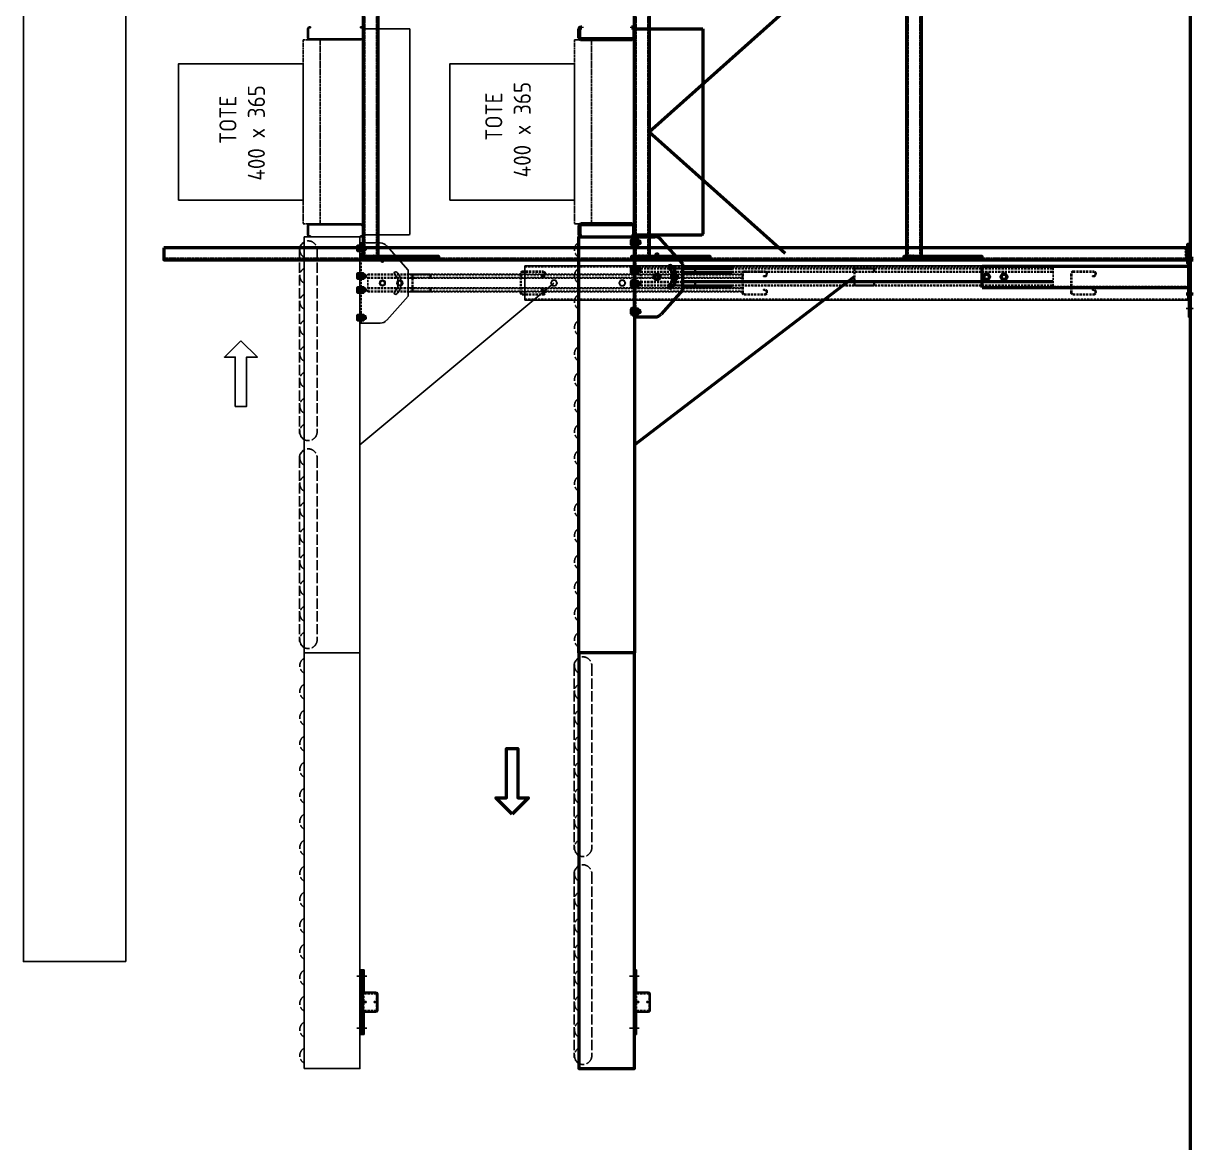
# Model space of a CAD drawing. Header units: millimetres. Extents: x 0 to 461941, y -159644 to 4828.
# Drawn here: x 398512 to 401941, y -42462 to -39181 of the extents above; entities that cross this region are included whole.
import ezdxf

# ---------------------------------------------------------------- set-up
doc = ezdxf.new("R2010")
doc.units = ezdxf.units.MM
for name, pattern in [('Xref Conv Decant Empty Tote$0$AM_ISO02W050', [7.5, 6, -1.5]), ('Xref Conv Decant Empty Tote$0$CENTER', [7, 4, -1, 1, -1]), ('Xref Conv Decant Empty Tote$0$HIDDEN', [9.525, 6.35, -3.175]), ('Xref Conv Decant In$0$AM_ISO02W050', [7.5, 6, -1.5]), ('Xref Conv Decant In$0$AM_ISO08W050', [18, 12, -1.5, 3, -1.5]), ('Xref Conv Decant In$0$AM_ISO08W050x2', [9, 6, -0.75, 1.5, -0.75]), ('Xref Conv Decant In$0$CENTER', [7, 4, -1, 1, -1]), ('Xref Conv Decant In$0$HIDDEN', [9.525, 6.35, -3.175])]:
    doc.linetypes.add(name, pattern=pattern)
for name, color, linetype in [('AM_BOR', 4, 'Continuous'), ('Xref Conv Decant Empty Tote$0$B', 4, 'Continuous'), ('Xref Conv Decant Empty Tote$0$Conv - Empty Tote', 35, 'Continuous'), ('Xref Conv Decant Empty Tote$0$D', 7, 'Continuous'), ('Xref Conv Decant Empty Tote$0$Dimension', 7, 'Continuous'), ('Xref Conv Decant Empty Tote$0$E', 3, 'Continuous'), ('Xref Conv Decant Empty Tote$0$Mezz', 1, 'Continuous'), ('Xref Conv Decant Empty Tote$0$Tote', 7, 'Continuous'), ('Xref Conv Decant In$0$D', 7, 'Continuous'), ('Xref Conv Decant In$0$E', 3, 'Continuous'), ('Xref Conv Decant In$0$Tote', 7, 'Continuous'), ('Xref Conv Decant In$0$WELD', 2, 'Continuous')]:
    doc.layers.add(name, color=color, linetype=linetype)
for name, color, linetype, lineweight in [('Xref Conv Decant Empty Tote$0$AM_BOR', 4, 'Continuous', 25), ('Xref Conv Decant Empty Tote$0$Hidden', 9, 'Xref Conv Decant Empty Tote$0$AM_ISO02W050', 25), ('Xref Conv Decant In$0$AM_BOR', 4, 'Continuous', 25), ('Xref Conv Decant In$0$Center', 7, 'Xref Conv Decant In$0$AM_ISO08W050', 50), ('Xref Conv Decant In$0$Conv Decant In Out', 5, 'Continuous', 50), ('Xref Conv Decant In$0$Hidden', 9, 'Xref Conv Decant In$0$AM_ISO02W050', 25), ('Xref Conv Decant Product Tote$0$Dims', 7, 'Continuous', 50)]:
    doc.layers.add(name, color=color, linetype=linetype, lineweight=lineweight)
doc.styles.add('Xref Conv Decant Empty Tote$0$STANDARD', font='ISOCP.SHX')
doc.styles.add('Xref Conv Decant In$0$STANDARD', font='ISOCP.SHX')

# ---------------------------------------------------------------- blocks, each defined once
blk = doc.blocks.new('*U162')
for p, q in [((-21.825, 158.0666), (-21.825, 154.6052)), ((-21.825, 154.6052), (-19.165, 154.6052)), ((-19.165, 158.0666), (-19.165, 154.6052)), ((9.84, 163.4952), (-16.3964, 163.4952)), ((9.84, 160.8352), (-16.3964, 160.8352)), ((13.015, 7.4225), (13.015, 157.6602)), ((15.675, 7.4225), (15.675, 157.6602)), ((555.675, 7.4225), (555.675, 157.6602)), ((558.335, 7.4225), (558.335, 157.6602)), ((561.51, 163.4952), (587.7464, 163.4952)), ((561.51, 160.8352), (587.7464, 160.8352)), ((590.515, 158.0666), (590.515, 154.6052)), ((593.175, 154.6052), (590.515, 154.6052)), ((593.175, 158.0666), (593.175, 154.6052)), ((-21.825, 8.89), (-21.825, 5.4286)), ((-21.825, 8.89), (-19.165, 8.89)), ((-19.165, 8.89), (-19.165, 5.4286)), ((-16.3964, 2.66), (8.2525, 2.66)), ((-16.3964, 0), (8.2525, 0)), ((587.7464, 2.66), (563.0975, 2.66)), ((587.7464, 0), (563.0975, 0)), ((590.515, 8.89), (590.515, 5.4286)), ((593.175, 8.89), (590.515, 8.89)), ((593.175, 8.89), (593.175, 5.4286))]:
    blk.add_line(p, q)
for centre, radius, start, end in [((-16.3964, 158.0666), 5.4286, 90, 180), ((-16.3964, 158.0666), 2.7686, 90, 180), ((9.84, 157.6602), 5.835, 0, 90), ((9.84, 157.6602), 3.175, 0, 90), ((561.51, 157.6602), 5.835, 90, 180), ((561.51, 157.6602), 3.175, 90, 180), ((587.7464, 158.0666), 5.4286, 0, 90), ((587.7464, 158.0666), 2.7686, 0, 90), ((-16.3964, 5.4286), 5.4286, 180, 270), ((-16.3964, 5.4286), 2.7686, 180, 270), ((8.2525, 7.4225), 4.7625, 270, 0), ((8.2525, 7.4225), 7.4225, 270, 0), ((563.0975, 7.4225), 7.4225, 180, 270), ((563.0975, 7.4225), 4.7625, 180, 270), ((587.7464, 5.4286), 2.7686, 270, 0), ((587.7464, 5.4286), 5.4286, 270, 0)]:
    blk.add_arc(centre, radius, start, end)
at = {"layer": 'Xref Conv Decant Empty Tote$0$Hidden'}
blk.add_lwpolyline([(15.675, 176.4952), (555.675, 176.4952), (555.675, 126.4952), (15.675, 126.4952)], close=True, dxfattribs=at)
blk = doc.blocks.new('*U170')
blk.add_lwpolyline([(0, 0), (1219.2, 0), (1219.2, -163.5), (0, -163.5)], close=True)
at = {"layer": 'Xref Conv Decant Empty Tote$0$Hidden', "ltscale": 5}
for centre in [(38.1, -12), (114.3, -12), (190.5, -12), (266.7, -12), (342.9, -12), (419.1, -12), (495.3, -12), (571.5, -12), (647.7, -12), (723.9, -12), (800.1, -12), (876.3, -12), (952.5, -12), (1028.7, -12), (1104.9, -12), (1181.1, -12)]:
    blk.add_arc(centre, 25, 28.6854, 151.3146, dxfattribs=at)
blk = doc.blocks.new('*U169')
blk.add_lwpolyline([(0, 0), (1219.2, 0), (1219.2, -163.5), (0, -163.5)], close=True)
at = {"layer": 'Xref Conv Decant Empty Tote$0$Hidden', "ltscale": 5}
for p, q in [((38.1, 14), (571.5, 14)), ((647.7, 14), (1181.1, 14)), ((38.1, -38), (571.5, -38)), ((647.7, -38), (1181.1, -38))]:
    blk.add_line(p, q, dxfattribs=at)
for centre, radius, start, end in [((38.1, -12), 26, 90, 270), ((38.1, -12), 25, 28.6854, 151.3146), ((114.3, -12), 25, 28.6854, 151.3146), ((190.5, -12), 25, 28.6854, 151.3146), ((266.7, -12), 25, 28.6854, 151.3146), ((342.9, -12), 25, 28.6854, 151.3146), ((419.1, -12), 25, 28.6854, 151.3146), ((495.3, -12), 25, 28.6854, 151.3146), ((571.5, -12), 25, 28.6854, 151.3146), ((571.5, -12), 26, 270, 90), ((647.7, -12), 26, 90, 270), ((647.7, -12), 25, 28.6854, 151.3146), ((723.9, -12), 25, 28.6854, 151.3146), ((800.1, -12), 25, 28.6854, 151.3146), ((876.3, -12), 25, 28.6854, 151.3146), ((952.5, -12), 25, 28.6854, 151.3146), ((1028.7, -12), 25, 28.6854, 151.3146), ((1104.9, -12), 25, 28.6854, 151.3146), ((1181.1, -12), 25, 28.6854, 151.3146), ((1181.1, -12), 26, 270, 90)]:
    blk.add_arc(centre, radius, start, end, dxfattribs=at)
blk = doc.blocks.new('*U185')
at = {"color": 0, "linetype": 'Continuous'}
blk.add_lwpolyline([(0, 0), (-482, -482), (-482, -164), (-1927, -164), (-1927, 164), (-482, 164), (-482, 482)], close=True, dxfattribs=at)
blk = doc.blocks.new('*U197')
at = {"linetype": 'Continuous'}
for p, q in [((0, 0), (0, -59.2)), ((0, 0), (235, 0)), ((235, 0), (235, -59.2)), ((79.4, -141.4), (8.5, -78.2)), ((155.6, -141.4), (226.5, -78.2)), ((79.4, -141.4), (155.6, -141.4)), ((67.5, -483.5), (167.5, -483.5)), ((67.5, -483.5), (67.5, -2428.5)), ((167.5, -483.5), (167.5, -2428.5)), ((217.5, -2428.5), (17.5, -2428.5)), ((17.5, -2428.5), (17.5, -2433.5)), ((217.5, -2433.5), (17.5, -2433.5)), ((217.5, -2428.5), (217.5, -2433.5))]:
    blk.add_line(p, q, dxfattribs=at)
for p, q in [((6.9, 7.5), (6.9, 2)), ((6.9, 2), (25.4, 2)), ((9.2, 9), (11.5, 9)), ((11.5, 9), (11.5, 2)), ((11.5, 9), (20.8, 9)), ((20.8, 9), (20.8, 2)), ((20.8, 9), (23.1, 9)), ((25.4, 7.5), (25.4, 2)), ((88, 7.5), (88, 2)), ((88, 2), (106.5, 2)), ((90.3, 9), (92.6, 9)), ((92.6, 9), (92.6, 2)), ((92.6, 9), (101.8, 9)), ((101.8, 9), (101.8, 2)), ((101.8, 9), (104.2, 9)), ((106.5, 7.5), (106.5, 2)), ((128.5, 7.5), (128.5, 2)), ((128.5, 2), (147, 2)), ((130.8, 9), (133.2, 9)), ((133.2, 9), (133.2, 2)), ((133.2, 9), (142.4, 9)), ((142.4, 9), (142.4, 2)), ((142.4, 9), (144.7, 9)), ((147, 7.5), (147, 2)), ((209.6, 7.5), (209.6, 2)), ((209.6, 2), (228.1, 2)), ((211.9, 9), (214.2, 9)), ((214.2, 9), (214.2, 2)), ((214.2, 9), (223.5, 9)), ((223.5, 9), (223.5, 2)), ((223.5, 9), (225.8, 9)), ((228.1, 7.5), (228.1, 2)), ((117.5, -109.3), (111.1, -113)), ((111.1, -113), (111.1, -120.4)), ((111.1, -120.4), (117.5, -124.1)), ((123.9, -113), (117.5, -109.3)), ((117.5, -124.1), (123.9, -120.4)), ((123.9, -120.4), (123.9, -113))]:
    blk.add_line(p, q)
at = {"linetype": 'Xref Conv Decant Empty Tote$0$CENTER'}
for p, q in [((42.5, -2421.7), (42.5, -2443.3)), ((192.5, -2421.7), (192.5, -2443.3))]:
    blk.add_line(p, q, dxfattribs=at)
for points in [[(111.1, -69.4), (117.5, -73.1), (123.9, -69.4), (123.9, -62), (117.5, -58.3), (111.1, -62)], [(109.5, -573.2), (117.5, -577.9), (125.5, -573.2), (125.5, -564), (117.5, -559.4), (109.5, -564)], [(109.5, -773.2), (117.5, -777.9), (125.5, -773.2), (125.5, -764), (117.5, -759.4), (109.5, -764)]]:
    blk.add_lwpolyline(points, close=True)
for centre, radius in [((117.5, -65.7), 8.4), ((117.5, -65.7), 6.4), ((117.5, -116.7), 8.4), ((117.5, -116.7), 6.4), ((117.5, -568.6), 8), ((117.5, -768.6), 8)]:
    blk.add_circle(centre, radius)
at = {"linetype": 'Continuous'}
blk.add_circle((181.8, -65.7), 3.6, dxfattribs=at)
for centre, radius, start, end in [((9.2, 6.5), 2.53, 23.991, 156.009), ((16.1, 1.1), 7.86, 54.0166, 125.9834), ((23.1, 6.5), 2.53, 23.991, 156.009), ((90.3, 6.5), 2.53, 23.991, 156.009), ((97.2, 1.1), 7.86, 54.0166, 125.9834), ((104.2, 6.5), 2.53, 23.991, 156.009), ((130.8, 6.5), 2.53, 23.991, 156.009), ((137.8, 1.1), 7.86, 54.0166, 125.9834), ((144.7, 6.5), 2.53, 23.991, 156.009), ((211.9, 6.5), 2.53, 23.991, 156.009), ((218.8, 1.1), 7.86, 54.0166, 125.9834), ((225.8, 6.5), 2.53, 23.991, 156.009)]:
    blk.add_arc(centre, radius, start, end)
for centre, radius, start, end in [((25.4, -59.2), 25.4, 180, 228.2691), ((209.6, -59.2), 25.4, 311.7309, 0), ((88.7, -104.7), 4.4, 45, 225), ((117.5, -75.9), 36.4, 225, 270), ((117.5, -75.9), 36.4, 270, 315), ((146.3, -104.7), 4.4, 315, 135), ((116.3, -77.6), 43.1, 224.5473, 271.6144), ((118.7, -77.6), 43.1, 268.3856, 315.4527)]:
    blk.add_arc(centre, radius, start, end, dxfattribs=at)
at = {"layer": 'Xref Conv Decant Empty Tote$0$Hidden', "linetype": 'Xref Conv Decant Empty Tote$0$HIDDEN'}
for p, q in [((11.1, -17), (11.1, 2)), ((12.1, -18), (12.1, 2)), ((20.1, -18), (20.1, 2)), ((21.1, -17), (21.1, 2)), ((92.2, -17), (92.2, 2)), ((93.2, -18), (93.2, 2)), ((101.2, -18), (101.2, 2)), ((102.2, -17), (102.2, 2)), ((132.8, -17), (132.8, 2)), ((133.8, -18), (133.8, 2)), ((141.8, -18), (141.8, 2)), ((142.8, -17), (142.8, 2)), ((213.8, -17), (213.8, 2)), ((214.8, -18), (214.8, 2)), ((222.8, -18), (222.8, 2)), ((223.8, -17), (223.8, 2)), ((0, -3), (235, -3)), ((12.1, -18), (11.1, -17)), ((11.1, -17), (21.1, -17)), ((12.1, -18), (20.1, -18)), ((20.1, -18), (21.1, -17)), ((91.5, -23), (91.5, -163.8)), ((91.5, -23), (143.5, -23)), ((92.2, -17), (102.2, -17)), ((93.2, -18), (92.2, -17)), ((93.2, -18), (101.2, -18)), ((93.5, -23), (93.5, -1123)), ((101.2, -18), (102.2, -17)), ((101.5, -23), (101.5, -1123)), ((103.5, -23), (103.5, -163.8)), ((131.5, -23), (131.5, -163.8)), ((132.8, -17), (142.8, -17)), ((133.8, -18), (132.8, -17)), ((133.5, -23), (133.5, -1123)), ((133.8, -18), (141.8, -18)), ((141.5, -23), (141.5, -1123)), ((141.8, -18), (142.8, -17)), ((143.5, -23), (143.5, -163.8)), ((213.8, -17), (223.8, -17)), ((214.8, -18), (213.8, -17)), ((214.8, -18), (222.8, -18)), ((222.8, -18), (223.8, -17)), ((91.5, -141.4), (91.5, -1123)), ((91.5, -158), (91.5, -203)), ((93.5, -158), (93.5, -203)), ((96.5, -153), (138.5, -153)), ((96.5, -155), (138.5, -155)), ((103.5, -141.4), (103.5, -1123)), ((131.5, -141.4), (131.5, -1123)), ((141.5, -158), (141.5, -203)), ((143.5, -141.4), (143.5, -1123)), ((143.5, -158), (143.5, -203)), ((101.5, -200), (101.5, -203)), ((101.5, -200), (103.5, -200)), ((103.5, -200), (103.5, -203)), ((131.5, -200), (131.5, -203)), ((131.5, -200), (133.5, -200)), ((133.5, -200), (131.5, -200)), ((133.5, -200), (133.5, -203)), ((133.5, -200), (133.5, -203)), ((96.5, -206), (98.5, -206)), ((98.5, -208), (96.5, -208)), ((138.5, -206), (136.5, -206)), ((136.5, -208), (138.5, -208)), ((82.7, -476.7), (82.7, -537)), ((85.3, -476.7), (85.3, -537)), ((89.4, -470), (145.6, -470)), ((89.4, -472.7), (145.6, -472.7)), ((149.7, -476.7), (149.7, -537)), ((152.3, -476.7), (152.3, -537)), ((70.5, -483.5), (70.5, -2428.5)), ((164.5, -483.5), (164.5, -2428.5)), ((89.4, -541), (92, -541)), ((92, -543.7), (89.4, -543.7)), ((96.1, -533), (98.7, -533)), ((96.1, -533), (96.1, -537)), ((98.7, -533), (98.7, -537)), ((138.9, -533), (136.3, -533)), ((136.3, -533), (138.9, -533)), ((136.3, -533), (136.3, -537)), ((138.9, -533), (138.9, -537)), ((138.9, -533), (138.9, -537)), ((145.6, -541), (143, -541)), ((143, -543.7), (145.6, -543.7)), ((82.7, -1126.7), (82.7, -1187)), ((85.3, -1126.7), (85.3, -1187)), ((89.4, -1120), (145.6, -1120)), ((89.4, -1122.7), (145.6, -1122.7)), ((143.5, -1123), (91.5, -1123)), ((149.7, -1126.7), (149.7, -1187)), ((152.3, -1126.7), (152.3, -1187)), ((89.4, -1191), (92, -1191)), ((92, -1193.7), (89.4, -1193.7)), ((96.1, -1183), (98.7, -1183)), ((96.1, -1183), (96.1, -1187)), ((98.7, -1183), (98.7, -1187)), ((138.9, -1183), (136.3, -1183)), ((136.3, -1183), (138.9, -1183)), ((136.3, -1183), (136.3, -1187)), ((138.9, -1183), (138.9, -1187)), ((138.9, -1183), (138.9, -1187)), ((145.6, -1191), (143, -1191)), ((143, -1193.7), (145.6, -1193.7)), ((82.7, -2090.2), (82.7, -2150.5)), ((85.3, -2090.2), (85.3, -2150.5)), ((89.4, -2083.5), (145.6, -2083.5)), ((89.4, -2086.2), (145.6, -2086.2)), ((149.7, -2090.2), (149.7, -2150.5)), ((152.3, -2090.2), (152.3, -2150.5)), ((89.4, -2154.5), (92, -2154.5)), ((92, -2157.2), (89.4, -2157.2)), ((96.1, -2146.5), (96.1, -2150.5)), ((96.1, -2146.5), (98.7, -2146.5)), ((98.7, -2146.5), (98.7, -2150.5)), ((136.3, -2146.5), (136.3, -2150.5)), ((136.3, -2146.5), (138.9, -2146.5)), ((138.9, -2146.5), (136.3, -2146.5)), ((138.9, -2146.5), (138.9, -2150.5)), ((138.9, -2146.5), (138.9, -2150.5)), ((145.6, -2154.5), (143, -2154.5)), ((143, -2157.2), (145.6, -2157.2))]:
    blk.add_line(p, q, dxfattribs=at)
at = {"layer": 'Xref Conv Decant Empty Tote$0$Hidden', "linetype": 'Xref Conv Decant Empty Tote$0$CENTER'}
for p, q in [((16.1, 10.6), (16.1, -9.3)), ((97.2, -8.6), (97.2, 11.3)), ((97.2, 10.6), (97.2, -9.3)), ((137.8, -8.6), (137.8, 11.3)), ((218.8, -8.6), (218.8, 11.3))]:
    blk.add_line(p, q, dxfattribs=at)
at = {"layer": 'Xref Conv Decant Empty Tote$0$Hidden'}
for p, q in [((16.1, 8.6), (16.1, -11.3)), ((97.2, 8.6), (97.2, -11.3)), ((137.8, 8.6), (137.8, -11.3)), ((218.8, 8.6), (218.8, -11.3))]:
    blk.add_line(p, q, dxfattribs=at)
for points in [[(6.9, -5), (4.9, -3)], [(27.4, -3), (4.9, -3)], [(25.4, -5), (6.9, -5)], [(6.9, -10.5), (6.9, -5)], [(23.1, -12), (20.8, -12), (11.5, -12), (9.2, -12)], [(11.5, -12), (11.5, -5)], [(20.8, -12), (20.8, -5)], [(27.4, -3), (25.4, -5)], [(25.4, -10.5), (25.4, -5)], [(88, -5), (86, -3)], [(108.5, -3), (86, -3)], [(106.5, -5), (88, -5)], [(88, -10.5), (88, -5)], [(104.2, -12), (101.8, -12), (92.6, -12), (90.3, -12)], [(92.6, -12), (92.6, -5)], [(101.8, -12), (101.8, -5)], [(108.5, -3), (106.5, -5)], [(106.5, -10.5), (106.5, -5)], [(128.5, -5), (126.5, -3)], [(149, -3), (126.5, -3)], [(147, -5), (128.5, -5)], [(128.5, -10.5), (128.5, -5)], [(144.7, -12), (142.4, -12), (133.2, -12), (130.8, -12)], [(133.2, -12), (133.2, -5)], [(142.4, -12), (142.4, -5)], [(149, -3), (147, -5)], [(147, -10.5), (147, -5)], [(209.6, -5), (207.6, -3)], [(230.1, -3), (207.6, -3)], [(228.1, -5), (209.6, -5)], [(209.6, -10.5), (209.6, -5)], [(225.8, -12), (223.5, -12), (214.2, -12), (211.9, -12)], [(214.2, -12), (214.2, -5)], [(223.5, -12), (223.5, -5)], [(230.1, -3), (228.1, -5)], [(228.1, -10.5), (228.1, -5)]]:
    blk.add_lwpolyline(points, dxfattribs=at)
for centre, radius, start, end in [((9.2, -9.5), 2.53, 203.991, 336.009), ((16.1, -4.1), 7.86, 234.0166, 305.9834), ((23.1, -9.5), 2.53, 203.991, 336.009), ((90.3, -9.5), 2.53, 203.991, 336.009), ((97.2, -4.1), 7.86, 234.0166, 305.9834), ((104.2, -9.5), 2.53, 203.991, 336.009), ((130.8, -9.5), 2.53, 203.991, 336.009), ((137.8, -4.1), 7.86, 234.0166, 305.9834), ((144.7, -9.5), 2.53, 203.991, 336.009), ((211.9, -9.5), 2.53, 203.991, 336.009), ((218.8, -4.1), 7.86, 234.0166, 305.9834), ((225.8, -9.5), 2.53, 203.991, 336.009)]:
    blk.add_arc(centre, radius, start, end, dxfattribs=at)
at = {"layer": 'Xref Conv Decant Empty Tote$0$Hidden', "linetype": 'Xref Conv Decant Empty Tote$0$HIDDEN'}
for centre, radius, start, end in [((96.5, -158), 5, 90, 180), ((96.5, -158), 3, 90, 180), ((138.5, -158), 5, 0, 90), ((138.5, -158), 3, 0, 90), ((96.5, -203), 5, 180, 270), ((96.5, -203), 5, 180, 270), ((96.5, -203), 3, 180, 270), ((98.5, -203), 3, 270, 0), ((98.5, -203), 5, 270, 0), ((136.5, -203), 5, 180, 270), ((136.5, -203), 3, 180, 270), ((138.5, -203), 5, 270, 0), ((138.5, -203), 3, 270, 0), ((89.4, -476.7), 6.7, 90, 180), ((89.4, -476.7), 4.02, 90, 180), ((145.6, -476.7), 6.7, 0, 90), ((145.6, -476.7), 4.02, 0, 90), ((89.4, -537), 6.7, 180, 270), ((89.4, -537), 6.7, 180, 270), ((89.4, -537), 4.02, 180, 270), ((92, -537), 6.7, 270, 0), ((92, -537), 4.02, 270, 0), ((143, -537), 6.7, 180, 270), ((143, -537), 4.02, 180, 270), ((145.6, -537), 4.02, 270, 0), ((145.6, -537), 6.7, 270, 0), ((89.4, -1126.7), 6.7, 90, 180), ((89.4, -1126.7), 4.02, 90, 180), ((145.6, -1126.7), 6.7, 0, 90), ((145.6, -1126.7), 4.02, 0, 90), ((89.4, -1187), 6.7, 180, 270), ((89.4, -1187), 6.7, 180, 270), ((89.4, -1187), 4.02, 180, 270), ((92, -1187), 6.7, 270, 0), ((92, -1187), 4.02, 270, 0), ((143, -1187), 6.7, 180, 270), ((143, -1187), 4.02, 180, 270), ((145.6, -1187), 4.02, 270, 0), ((145.6, -1187), 6.7, 270, 0), ((89.4, -2090.2), 6.7, 90, 180), ((89.4, -2090.2), 4.02, 90, 180), ((145.6, -2090.2), 6.7, 0, 90), ((145.6, -2090.2), 4.02, 0, 90), ((89.4, -2150.5), 6.7, 180, 270), ((89.4, -2150.5), 6.7, 180, 270), ((89.4, -2150.5), 4.02, 180, 270), ((92, -2150.5), 4.02, 270, 0), ((92, -2150.5), 6.7, 270, 0), ((143, -2150.5), 6.7, 180, 270), ((143, -2150.5), 4.02, 180, 270), ((145.6, -2150.5), 6.7, 270, 0), ((145.6, -2150.5), 4.02, 270, 0)]:
    blk.add_arc(centre, radius, start, end, dxfattribs=at)
blk = doc.blocks.new('Xref Conv Decant Empty Tote$0$A$C057115A8')
at = {"layer": 'Xref Conv Decant Empty Tote$0$D'}
for p, q in [((18.8, 32.1), (18.8, 61)), ((171.2, 32.1), (171.2, 61))]:
    blk.add_line(p, q, dxfattribs=at)
at = {"layer": 'Xref Conv Decant Empty Tote$0$D', "linetype": 'Xref Conv Decant Empty Tote$0$HIDDEN'}
for p, q in [((68.9, 39), (68.9, 5)), ((70.4, 39), (70.4, 5)), ((91.9, 42), (71.9, 42)), ((91.9, 40.5), (71.9, 40.5)), ((93.4, 39), (93.4, 34)), ((94.9, 39), (94.9, 34)), ((94.9, 39), (94.9, 34)), ((96.4, 39), (96.4, 34)), ((97.9, 42), (117.9, 42)), ((97.9, 40.5), (117.9, 40.5)), ((119.4, 39), (119.4, 5)), ((120.9, 39), (120.9, 5)), ((71.9, 3.5), (91.9, 3.5)), ((71.9, 2), (91.9, 2)), ((93.4, 34), (94.9, 34)), ((93.4, 5), (93.4, 10)), ((93.4, 10), (94.9, 10)), ((96.4, 34), (94.9, 34)), ((94.9, 5), (94.9, 10)), ((96.4, 10), (94.9, 10)), ((94.9, 5), (94.9, 10)), ((96.4, 5), (96.4, 10)), ((117.9, 3.5), (97.9, 3.5)), ((117.9, 2), (97.9, 2))]:
    blk.add_line(p, q, dxfattribs=at)
for centre, radius, start, end in [((71.9, 39), 3, 90, 180), ((71.9, 39), 1.5, 90, 180), ((91.9, 39), 3, 0, 90), ((91.9, 39), 1.5, 0, 90), ((97.9, 39), 3, 90, 180), ((97.9, 39), 1.5, 90, 180), ((117.9, 39), 3, 0, 90), ((117.9, 39), 1.5, 0, 90), ((71.9, 5), 3, 180, 270), ((71.9, 5), 1.5, 180, 270), ((91.9, 5), 1.5, 270, 0), ((91.9, 5), 3, 270, 0), ((97.9, 5), 3, 180, 270), ((97.9, 5), 1.5, 180, 270), ((117.9, 5), 3, 270, 0), ((117.9, 5), 1.5, 270, 0)]:
    blk.add_arc(centre, radius, start, end, dxfattribs=at)
at = {"layer": 'Xref Conv Decant Empty Tote$0$E'}
for p, q in [((0, 51.8), (0, 42.8)), ((0, 51.8), (190, 51.8)), ((0, 48.8), (190, 48.8)), ((0, 45.8), (190, 45.8)), ((0, 42.8), (190, 42.8)), ((0, 42), (62.5, 42)), ((0, 42), (0, 40)), ((0, 40), (62.5, 40)), ((65.5, 37), (65.5, 5)), ((67.5, 37), (67.5, 5)), ((122.5, 37), (122.5, 5)), ((124.5, 37), (124.5, 5)), ((127.5, 42), (190, 42)), ((127.5, 40), (190, 40)), ((190, 51.8), (190, 42.8)), ((190, 42), (190, 40)), ((70.5, 2), (119.5, 2)), ((70.5, 0), (119.5, 0))]:
    blk.add_line(p, q, dxfattribs=at)
for centre, radius, start, end in [((62.5, 37), 5, 0, 90), ((62.5, 37), 3, 0, 90), ((127.5, 37), 5, 90, 180), ((127.5, 37), 3, 90, 180), ((70.5, 5), 5, 180, 270), ((70.5, 5), 3, 180, 270), ((119.5, 5), 5, 270, 0), ((119.5, 5), 3, 270, 0)]:
    blk.add_arc(centre, radius, start, end, dxfattribs=at)
blk = doc.blocks.new('Xref Conv Decant Empty Tote')
at = {"layer": 'Xref Conv Decant Empty Tote$0$B'}
blk.add_line((401931.6, 4827.6), (401931.6, -65240.5), dxfattribs=at)
at = {"layer": 'Xref Conv Decant Empty Tote$0$Conv - Empty Tote'}
for p, q in [((399508.1, -39197), (399644.6, -39197)), ((399644.6, -39197), (399644.6, -39798.2)), ((399508.1, -39801.2), (399641.6, -39801.2)), ((399498.1, -40416.2), (400066.7, -39942.1))]:
    blk.add_line(p, q, dxfattribs=at)
blk.add_arc((399641.6, -39798.2), 3, 270, 0, dxfattribs=at)
at = {"layer": 'Xref Conv Decant Empty Tote$0$Dimension'}
blk.add_line((399508.1, -39197), (399508.1, -39801.2), dxfattribs=at)
at = {"layer": 'Xref Conv Decant Empty Tote$0$Mezz'}
blk.add_lwpolyline([(398811.6, -41931.3), (398811.6, -10431.6), (398511.6, -10431.6), (398511.6, -41931.3)], close=True, dxfattribs=at)
at = {"layer": 'Xref Conv Decant Empty Tote$0$Tote'}
blk.add_lwpolyline([(398966.6, -39699.1), (399331.6, -39699.1), (399331.6, -39299.1), (398966.6, -39299.1)], close=True, dxfattribs=at)
at = {"xscale": -0.1, "yscale": 0.1, "zscale": 0.1, "rotation": 270}
blk.add_blockref('*U185', (399149.1, -40111.2), dxfattribs=at)
at = {"layer": 'Xref Conv Decant Empty Tote$0$AM_BOR', "rotation": 90}
blk.add_blockref('Xref Conv Decant Empty Tote$0$A$C057115A8', (399549.9, -42145), dxfattribs=at)
at = {"layer": 'Xref Conv Decant Empty Tote$0$Conv - Empty Tote', "xscale": -1, "rotation": 90}
for name, p in [('*U162', (399508.1, -39213.4)), ('*U169', (399334.6, -39806.6))]:
    blk.add_blockref(name, p, dxfattribs=at)
at = {"layer": 'Xref Conv Decant Empty Tote$0$Conv - Empty Tote'}
for name, p, rotation in [('*U197', (399498.1, -40059.6), 90.00000000000081), ('*U170', (399334.6, -42245), 90.00000000000001)]:
    blk.add_blockref(name, p, dxfattribs=dict(at, rotation=rotation))
at = {"layer": 'Xref Conv Decant Empty Tote$0$Tote', "insert": (399086.1, -39642), "char_height": 50, "attachment_point": 1, "rotation": 90, "style": 'Xref Conv Decant Empty Tote$0$STANDARD'}
blk.add_mtext_dynamic_manual_height_columns('\\pi107.5;TOTE\\P\\pi0;400 x 365', width=355.005, gutter_width=12.5, heights=[0], dxfattribs=at)
blk = doc.blocks.new('Xref Conv Decant Product Tote')
at = {"layer": 'Xref Conv Decant Product Tote$0$Dims'}
blk.add_line((401931.6, -33844.6), (401931.6, -51149.8), dxfattribs=at)
blk = doc.blocks.new('*U434')
for p, q in [((-21.825, 158.0666), (-21.825, 154.6052)), ((-21.825, 154.6052), (-19.165, 154.6052)), ((-19.165, 158.0666), (-19.165, 154.6052)), ((9.84, 163.4952), (-16.3964, 163.4952)), ((9.84, 160.8352), (-16.3964, 160.8352)), ((13.015, 7.4225), (13.015, 157.6602)), ((15.675, 7.4225), (15.675, 157.6602)), ((555.675, 7.4225), (555.675, 157.6602)), ((558.335, 7.4225), (558.335, 157.6602)), ((561.51, 163.4952), (587.7464, 163.4952)), ((561.51, 160.8352), (587.7464, 160.8352)), ((590.515, 158.0666), (590.515, 154.6052)), ((593.175, 154.6052), (590.515, 154.6052)), ((593.175, 158.0666), (593.175, 154.6052)), ((-21.825, 8.89), (-21.825, 5.4286)), ((-21.825, 8.89), (-19.165, 8.89)), ((-19.165, 8.89), (-19.165, 5.4286)), ((-16.3964, 2.66), (8.2525, 2.66)), ((-16.3964, 0), (8.2525, 0)), ((587.7464, 2.66), (563.0975, 2.66)), ((587.7464, 0), (563.0975, 0)), ((590.515, 8.89), (590.515, 5.4286)), ((593.175, 8.89), (590.515, 8.89)), ((593.175, 8.89), (593.175, 5.4286))]:
    blk.add_line(p, q)
for centre, radius, start, end in [((-16.3964, 158.0666), 5.4286, 90, 180), ((-16.3964, 158.0666), 2.7686, 90, 180), ((9.84, 157.6602), 5.835, 0, 90), ((9.84, 157.6602), 3.175, 0, 90), ((561.51, 157.6602), 5.835, 90, 180), ((561.51, 157.6602), 3.175, 90, 180), ((587.7464, 158.0666), 5.4286, 0, 90), ((587.7464, 158.0666), 2.7686, 0, 90), ((-16.3964, 5.4286), 5.4286, 180, 270), ((-16.3964, 5.4286), 2.7686, 180, 270), ((8.2525, 7.4225), 4.7625, 270, 0), ((8.2525, 7.4225), 7.4225, 270, 0), ((563.0975, 7.4225), 7.4225, 180, 270), ((563.0975, 7.4225), 4.7625, 180, 270), ((587.7464, 5.4286), 2.7686, 270, 0), ((587.7464, 5.4286), 5.4286, 270, 0)]:
    blk.add_arc(centre, radius, start, end)
at = {"layer": 'Xref Conv Decant In$0$Hidden'}
blk.add_lwpolyline([(15.675, 176.4952), (555.675, 176.4952), (555.675, 126.4952), (15.675, 126.4952)], close=True, dxfattribs=at)
blk = doc.blocks.new('*U435')
blk.add_lwpolyline([(0, 0), (1219.2, 0), (1219.2, -163.5), (0, -163.5)], close=True)
at = {"layer": 'Xref Conv Decant In$0$Hidden', "ltscale": 5}
for centre in [(38.1, -12), (114.3, -12), (190.5, -12), (266.7, -12), (342.9, -12), (419.1, -12), (495.3, -12), (571.5, -12), (647.7, -12), (723.9, -12), (800.1, -12), (876.3, -12), (952.5, -12), (1028.7, -12), (1104.9, -12), (1181.1, -12)]:
    blk.add_arc(centre, 25, 28.6854, 151.3146, dxfattribs=at)
blk = doc.blocks.new('*U449')
blk.add_lwpolyline([(0, 0), (1219.2, 0), (1219.2, -163.5), (0, -163.5)], close=True)
at = {"layer": 'Xref Conv Decant In$0$Hidden', "ltscale": 5}
for p, q in [((38.1, 14), (571.5, 14)), ((647.7, 14), (1181.1, 14)), ((38.1, -38), (571.5, -38)), ((647.7, -38), (1181.1, -38))]:
    blk.add_line(p, q, dxfattribs=at)
for centre, radius, start, end in [((38.1, -12), 26, 90, 270), ((38.1, -12), 25, 28.6854, 151.3146), ((114.3, -12), 25, 28.6854, 151.3146), ((190.5, -12), 25, 28.6854, 151.3146), ((266.7, -12), 25, 28.6854, 151.3146), ((342.9, -12), 25, 28.6854, 151.3146), ((419.1, -12), 25, 28.6854, 151.3146), ((495.3, -12), 25, 28.6854, 151.3146), ((571.5, -12), 25, 28.6854, 151.3146), ((571.5, -12), 26, 270, 90), ((647.7, -12), 26, 90, 270), ((647.7, -12), 25, 28.6854, 151.3146), ((723.9, -12), 25, 28.6854, 151.3146), ((800.1, -12), 25, 28.6854, 151.3146), ((876.3, -12), 25, 28.6854, 151.3146), ((952.5, -12), 25, 28.6854, 151.3146), ((1028.7, -12), 25, 28.6854, 151.3146), ((1104.9, -12), 25, 28.6854, 151.3146), ((1181.1, -12), 25, 28.6854, 151.3146), ((1181.1, -12), 26, 270, 90)]:
    blk.add_arc(centre, radius, start, end, dxfattribs=at)
blk = doc.blocks.new('*U456')
at = {"color": 0, "linetype": 'Continuous'}
blk.add_lwpolyline([(0, 0), (-482, -482), (-482, -164), (-1927, -164), (-1927, 164), (-482, 164), (-482, 482)], close=True, dxfattribs=at)
blk = doc.blocks.new('Xref Conv Decant In$0$A$C057115A8drttre')
at = {"layer": 'Xref Conv Decant In$0$D'}
for p, q in [((18.8, 32.1), (18.8, 61)), ((171.2, 32.1), (171.2, 61))]:
    blk.add_line(p, q, dxfattribs=at)
at = {"layer": 'Xref Conv Decant In$0$D', "linetype": 'Xref Conv Decant In$0$HIDDEN'}
for p, q in [((68.9, 39), (68.9, 5)), ((70.4, 39), (70.4, 5)), ((91.9, 42), (71.9, 42)), ((91.9, 40.5), (71.9, 40.5)), ((93.4, 39), (93.4, 34)), ((94.9, 39), (94.9, 34)), ((94.9, 39), (94.9, 34)), ((96.4, 39), (96.4, 34)), ((97.9, 42), (117.9, 42)), ((97.9, 40.5), (117.9, 40.5)), ((119.4, 39), (119.4, 5)), ((120.9, 39), (120.9, 5)), ((71.9, 3.5), (91.9, 3.5)), ((71.9, 2), (91.9, 2)), ((93.4, 34), (94.9, 34)), ((93.4, 5), (93.4, 10)), ((93.4, 10), (94.9, 10)), ((96.4, 34), (94.9, 34)), ((94.9, 5), (94.9, 10)), ((96.4, 10), (94.9, 10)), ((94.9, 5), (94.9, 10)), ((96.4, 5), (96.4, 10)), ((117.9, 3.5), (97.9, 3.5)), ((117.9, 2), (97.9, 2))]:
    blk.add_line(p, q, dxfattribs=at)
for centre, radius, start, end in [((71.9, 39), 3, 90, 180), ((71.9, 39), 1.5, 90, 180), ((91.9, 39), 3, 0, 90), ((91.9, 39), 1.5, 0, 90), ((97.9, 39), 3, 90, 180), ((97.9, 39), 1.5, 90, 180), ((117.9, 39), 3, 0, 90), ((117.9, 39), 1.5, 0, 90), ((71.9, 5), 3, 180, 270), ((71.9, 5), 1.5, 180, 270), ((91.9, 5), 1.5, 270, 0), ((91.9, 5), 3, 270, 0), ((97.9, 5), 3, 180, 270), ((97.9, 5), 1.5, 180, 270), ((117.9, 5), 3, 270, 0), ((117.9, 5), 1.5, 270, 0)]:
    blk.add_arc(centre, radius, start, end, dxfattribs=at)
at = {"layer": 'Xref Conv Decant In$0$E'}
for p, q in [((0, 45.8), (0, 42.8)), ((0, 45.8), (190, 45.8)), ((0, 42.8), (190, 42.8)), ((0, 42), (62.5, 42)), ((0, 42), (0, 40)), ((0, 40), (62.5, 40)), ((65.5, 37), (65.5, 5)), ((67.5, 37), (67.5, 5)), ((122.5, 37), (122.5, 5)), ((124.5, 37), (124.5, 5)), ((127.5, 42), (190, 42)), ((127.5, 40), (190, 40)), ((190, 45.8), (190, 42.8)), ((190, 42), (190, 40)), ((70.5, 2), (119.5, 2)), ((70.5, 0), (119.5, 0))]:
    blk.add_line(p, q, dxfattribs=at)
for centre, radius, start, end in [((62.5, 37), 5, 0, 90), ((62.5, 37), 3, 0, 90), ((127.5, 37), 5, 90, 180), ((127.5, 37), 3, 90, 180), ((70.5, 5), 5, 180, 270), ((70.5, 5), 3, 180, 270), ((119.5, 5), 5, 270, 0), ((119.5, 5), 3, 270, 0)]:
    blk.add_arc(centre, radius, start, end, dxfattribs=at)
blk = doc.blocks.new('*U458')
at = {"linetype": 'Continuous'}
for p, q in [((0, 0), (0, -59.2)), ((0, 0), (235, 0)), ((235, 0), (235, -59.2)), ((79.4, -141.4), (8.5, -78.2)), ((155.6, -141.4), (226.5, -78.2)), ((91.5, -136.4), (91.5, -287)), ((103.5, -136.4), (103.5, -1227)), ((131.5, -136.4), (131.5, -287)), ((143.5, -136.4), (143.5, -287)), ((79.4, -141.4), (155.6, -141.4)), ((86.5, -1018.5), (148.5, -1018.5)), ((86.5, -1018.5), (86.5, -1623.5)), ((148.5, -1018.5), (148.5, -1623.5)), ((187.5, -1623.5), (47.5, -1623.5)), ((47.5, -1623.5), (47.5, -1628.5)), ((187.5, -1628.5), (47.5, -1628.5)), ((187.5, -1623.5), (187.5, -1628.5))]:
    blk.add_line(p, q, dxfattribs=at)
for p, q in [((6.9, 7.5), (6.9, 2)), ((6.9, 2), (25.4, 2)), ((9.2, 9), (11.5, 9)), ((11.5, 9), (11.5, 2)), ((11.5, 9), (20.8, 9)), ((20.8, 9), (20.8, 2)), ((20.8, 9), (23.1, 9)), ((25.4, 7.5), (25.4, 2)), ((88, 7.5), (88, 2)), ((88, 2), (106.5, 2)), ((90.3, 9), (92.6, 9)), ((92.6, 9), (92.6, 2)), ((92.6, 9), (101.8, 9)), ((101.8, 9), (101.8, 2)), ((101.8, 9), (104.2, 9)), ((106.5, 7.5), (106.5, 2)), ((128.5, 7.5), (128.5, 2)), ((128.5, 2), (147, 2)), ((130.8, 9), (133.2, 9)), ((133.2, 9), (133.2, 2)), ((133.2, 9), (142.4, 9)), ((142.4, 9), (142.4, 2)), ((142.4, 9), (144.7, 9)), ((147, 7.5), (147, 2)), ((209.6, 7.5), (209.6, 2)), ((209.6, 2), (228.1, 2)), ((211.9, 9), (214.2, 9)), ((214.2, 9), (214.2, 2)), ((214.2, 9), (223.5, 9)), ((223.5, 9), (223.5, 2)), ((223.5, 9), (225.8, 9)), ((228.1, 7.5), (228.1, 2)), ((117.5, -109.3), (111.1, -113)), ((111.1, -113), (111.1, -120.4)), ((111.1, -120.4), (117.5, -124.1)), ((123.9, -113), (117.5, -109.3)), ((117.5, -124.1), (123.9, -120.4)), ((123.9, -120.4), (123.9, -113))]:
    blk.add_line(p, q)
at = {"linetype": 'Xref Conv Decant In$0$CENTER'}
for p, q in [((67.5, -1616.7), (67.5, -1638.3)), ((167.5, -1616.7), (167.5, -1638.3))]:
    blk.add_line(p, q, dxfattribs=at)
for points in [[(111.1, -69.4), (117.5, -73.1), (123.9, -69.4), (123.9, -62), (117.5, -58.3), (111.1, -62)], [(109.5, -1036.1), (117.5, -1040.7), (125.5, -1036.1), (125.5, -1026.9), (117.5, -1022.3), (109.5, -1026.9)], [(109.5, -1087.1), (117.5, -1091.7), (125.5, -1087.1), (125.5, -1077.9), (117.5, -1073.3), (109.5, -1077.9)]]:
    blk.add_lwpolyline(points, close=True)
for centre, radius in [((117.5, -65.7), 8.4), ((117.5, -65.7), 6.4), ((117.5, -116.7), 8.4), ((117.5, -116.7), 6.4), ((117.5, -1031.5), 8), ((117.5, -1082.5), 8)]:
    blk.add_circle(centre, radius)
at = {"linetype": 'Continuous'}
blk.add_circle((181.8, -65.7), 3.6, dxfattribs=at)
for centre, radius, start, end in [((9.2, 6.5), 2.53, 23.991, 156.009), ((16.1, 1.1), 7.86, 54.0166, 125.9834), ((23.1, 6.5), 2.53, 23.991, 156.009), ((90.3, 6.5), 2.53, 23.991, 156.009), ((97.2, 1.1), 7.86, 54.0166, 125.9834), ((104.2, 6.5), 2.53, 23.991, 156.009), ((130.8, 6.5), 2.53, 23.991, 156.009), ((137.8, 1.1), 7.86, 54.0166, 125.9834), ((144.7, 6.5), 2.53, 23.991, 156.009), ((211.9, 6.5), 2.53, 23.991, 156.009), ((218.8, 1.1), 7.86, 54.0166, 125.9834), ((225.8, 6.5), 2.53, 23.991, 156.009)]:
    blk.add_arc(centre, radius, start, end)
for centre, radius, start, end in [((25.4, -59.2), 25.4, 180, 228.2691), ((209.6, -59.2), 25.4, 311.7309, 0), ((88.7, -104.7), 4.4, 45, 225), ((117.5, -75.9), 36.4, 225, 270), ((117.5, -75.9), 36.4, 270, 315), ((146.3, -104.7), 4.4, 315, 135), ((116.3, -77.6), 43.1, 224.5473, 271.6144), ((118.7, -77.6), 43.1, 268.3856, 315.4527)]:
    blk.add_arc(centre, radius, start, end, dxfattribs=at)
at = {"layer": 'Xref Conv Decant In$0$Hidden', "linetype": 'Xref Conv Decant In$0$HIDDEN'}
for p, q in [((11.1, -17), (11.1, 2)), ((12.1, -18), (12.1, 2)), ((20.1, -18), (20.1, 2)), ((21.1, -17), (21.1, 2)), ((92.2, -17), (92.2, 2)), ((93.2, -18), (93.2, 2)), ((101.2, -18), (101.2, 2)), ((102.2, -17), (102.2, 2)), ((132.8, -17), (132.8, 2)), ((133.8, -18), (133.8, 2)), ((141.8, -18), (141.8, 2)), ((142.8, -17), (142.8, 2)), ((213.8, -17), (213.8, 2)), ((214.8, -18), (214.8, 2)), ((222.8, -18), (222.8, 2)), ((223.8, -17), (223.8, 2)), ((0, -3), (235, -3)), ((12.1, -18), (11.1, -17)), ((11.1, -17), (21.1, -17)), ((12.1, -18), (20.1, -18)), ((20.1, -18), (21.1, -17)), ((91.5, -18), (91.5, -158.8)), ((91.5, -18), (143.5, -18)), ((92.2, -17), (102.2, -17)), ((93.2, -18), (92.2, -17)), ((93.2, -18), (101.2, -18)), ((93.5, -18), (93.5, -1227)), ((101.2, -18), (102.2, -17)), ((101.5, -18), (101.5, -1227)), ((103.5, -18), (103.5, -158.8)), ((131.5, -18), (131.5, -158.8)), ((132.8, -17), (142.8, -17)), ((133.8, -18), (132.8, -17)), ((133.5, -18), (133.5, -1227)), ((133.8, -18), (141.8, -18)), ((141.5, -18), (141.5, -1227)), ((141.8, -18), (142.8, -17)), ((143.5, -18), (143.5, -158.8)), ((213.8, -17), (223.8, -17)), ((214.8, -18), (213.8, -17)), ((214.8, -18), (222.8, -18)), ((222.8, -18), (223.8, -17)), ((91.5, -128), (91.5, -173)), ((93.5, -128), (93.5, -173)), ((96.5, -118), (138.5, -118)), ((96.5, -120), (138.5, -120)), ((141.5, -128), (141.5, -173)), ((143.5, -128), (143.5, -173)), ((91.5, -142), (91.5, -1227)), ((101.5, -170), (101.5, -173)), ((101.5, -170), (103.5, -170)), ((103.5, -142), (103.5, -287)), ((103.5, -170), (103.5, -173)), ((131.5, -142), (131.5, -1227)), ((131.5, -170), (131.5, -173)), ((131.5, -170), (133.5, -170)), ((133.5, -170), (131.5, -170)), ((133.5, -170), (133.5, -173)), ((133.5, -170), (133.5, -173)), ((143.5, -142), (143.5, -1227)), ((96.5, -176), (98.5, -176)), ((98.5, -178), (96.5, -178)), ((138.5, -176), (136.5, -176)), ((136.5, -178), (138.5, -178)), ((96.5, -643), (138.5, -643)), ((96.5, -645), (138.5, -645)), ((91.5, -653), (91.5, -698)), ((93.5, -653), (93.5, -698)), ((141.5, -653), (141.5, -698)), ((143.5, -653), (143.5, -698)), ((96.5, -701), (98.5, -701)), ((98.5, -703), (96.5, -703)), ((101.5, -695), (103.5, -695)), ((101.5, -695), (101.5, -698)), ((103.5, -695), (103.5, -698)), ((133.5, -695), (131.5, -695)), ((131.5, -695), (133.5, -695)), ((131.5, -695), (131.5, -698)), ((133.5, -695), (133.5, -698)), ((133.5, -695), (133.5, -698)), ((138.5, -701), (136.5, -701)), ((136.5, -703), (138.5, -703)), ((89.5, -1018.5), (89.5, -1623.5)), ((145.5, -1018.5), (145.5, -1623.5)), ((143.5, -1227), (91.5, -1227))]:
    blk.add_line(p, q, dxfattribs=at)
at = {"layer": 'Xref Conv Decant In$0$Hidden', "linetype": 'Xref Conv Decant In$0$CENTER'}
for p, q in [((16.1, 10.6), (16.1, -9.3)), ((97.2, -8.6), (97.2, 11.3)), ((97.2, 10.6), (97.2, -9.3)), ((137.8, -8.6), (137.8, 11.3)), ((218.8, -8.6), (218.8, 11.3))]:
    blk.add_line(p, q, dxfattribs=at)
at = {"layer": 'Xref Conv Decant In$0$Hidden'}
for p, q in [((16.1, 8.6), (16.1, -11.3)), ((97.2, 8.6), (97.2, -11.3)), ((137.8, 8.6), (137.8, -11.3)), ((218.8, 8.6), (218.8, -11.3))]:
    blk.add_line(p, q, dxfattribs=at)
for points in [[(6.9, -5), (4.9, -3)], [(27.4, -3), (4.9, -3)], [(25.4, -5), (6.9, -5)], [(6.9, -10.5), (6.9, -5)], [(23.1, -12), (20.8, -12), (11.5, -12), (9.2, -12)], [(11.5, -12), (11.5, -5)], [(20.8, -12), (20.8, -5)], [(27.4, -3), (25.4, -5)], [(25.4, -10.5), (25.4, -5)], [(88, -5), (86, -3)], [(108.5, -3), (86, -3)], [(106.5, -5), (88, -5)], [(88, -10.5), (88, -5)], [(104.2, -12), (101.8, -12), (92.6, -12), (90.3, -12)], [(92.6, -12), (92.6, -5)], [(101.8, -12), (101.8, -5)], [(108.5, -3), (106.5, -5)], [(106.5, -10.5), (106.5, -5)], [(128.5, -5), (126.5, -3)], [(149, -3), (126.5, -3)], [(147, -5), (128.5, -5)], [(128.5, -10.5), (128.5, -5)], [(144.7, -12), (142.4, -12), (133.2, -12), (130.8, -12)], [(133.2, -12), (133.2, -5)], [(142.4, -12), (142.4, -5)], [(149, -3), (147, -5)], [(147, -10.5), (147, -5)], [(209.6, -5), (207.6, -3)], [(230.1, -3), (207.6, -3)], [(228.1, -5), (209.6, -5)], [(209.6, -10.5), (209.6, -5)], [(225.8, -12), (223.5, -12), (214.2, -12), (211.9, -12)], [(214.2, -12), (214.2, -5)], [(223.5, -12), (223.5, -5)], [(230.1, -3), (228.1, -5)], [(228.1, -10.5), (228.1, -5)]]:
    blk.add_lwpolyline(points, dxfattribs=at)
for centre, radius, start, end in [((9.2, -9.5), 2.53, 203.991, 336.009), ((16.1, -4.1), 7.86, 234.0166, 305.9834), ((23.1, -9.5), 2.53, 203.991, 336.009), ((90.3, -9.5), 2.53, 203.991, 336.009), ((97.2, -4.1), 7.86, 234.0166, 305.9834), ((104.2, -9.5), 2.53, 203.991, 336.009), ((130.8, -9.5), 2.53, 203.991, 336.009), ((137.8, -4.1), 7.86, 234.0166, 305.9834), ((144.7, -9.5), 2.53, 203.991, 336.009), ((211.9, -9.5), 2.53, 203.991, 336.009), ((218.8, -4.1), 7.86, 234.0166, 305.9834), ((225.8, -9.5), 2.53, 203.991, 336.009)]:
    blk.add_arc(centre, radius, start, end, dxfattribs=at)
at = {"layer": 'Xref Conv Decant In$0$Hidden', "linetype": 'Xref Conv Decant In$0$HIDDEN'}
for centre, radius, start, end in [((96.5, -123), 5, 90, 180), ((96.5, -123), 3, 90, 180), ((138.5, -123), 5, 0, 90), ((138.5, -123), 3, 0, 90), ((96.5, -173), 5, 180, 270), ((96.5, -173), 5, 180, 270), ((96.5, -173), 3, 180, 270), ((98.5, -173), 3, 270, 0), ((98.5, -173), 5, 270, 0), ((136.5, -173), 5, 180, 270), ((136.5, -173), 3, 180, 270), ((138.5, -173), 5, 270, 0), ((138.5, -173), 3, 270, 0), ((96.5, -648), 5, 90, 180), ((96.5, -648), 3, 90, 180), ((138.5, -648), 5, 0, 90), ((138.5, -648), 3, 0, 90), ((96.5, -698), 5, 180, 270), ((96.5, -698), 5, 180, 270), ((96.5, -698), 3, 180, 270), ((98.5, -698), 5, 270, 0), ((98.5, -698), 3, 270, 0), ((136.5, -698), 5, 180, 270), ((136.5, -698), 3, 180, 270), ((138.5, -698), 3, 270, 0), ((138.5, -698), 5, 270, 0)]:
    blk.add_arc(centre, radius, start, end, dxfattribs=at)
blk = doc.blocks.new('Xref Conv Decant In$0$END PLATE - SV')
blk.add_lwpolyline([(-5, -200), (0, -200), (0, 30), (-5, 30)], close=True)
at = {"layer": 'Xref Conv Decant In$0$Center', "linetype": 'Xref Conv Decant In$0$AM_ISO08W050x2', "lineweight": 50}
for p, q in [((-8, 0), (3, 0)), ((-8, -80), (3, -80)), ((-8, -120), (3, -120)), ((-8, -160), (3, -160))]:
    blk.add_line(p, q, dxfattribs=at)
at = {"layer": 'Xref Conv Decant In$0$Hidden'}
for p, q in [((-5, 12.7), (0, 12.7)), ((-5, -12.7), (0, -12.7))]:
    blk.add_line(p, q, dxfattribs=at)
blk = doc.blocks.new('*U476', base_point=(692.8, 302.9))
at = {"color": 0, "linetype": 'ByBlock', "lineweight": -2}
for centre in [(695.1, 338.5), (695.1, 334.7), (695.1, 330.8), (695.1, 327), (695.1, 323.1), (695.1, 319.2), (695.1, 315.4), (695.1, 311.5), (695.1, 307.7), (695.1, 303.8), (695.1, 300), (695.1, 296.1)]:
    blk.add_arc(centre, 2.5, 36.9429, 143.0571, dxfattribs=at)
blk = doc.blocks.new('Xref Conv Decant In$0$CROSS MEMBER - SV')
blk.add_lwpolyline([(5, 21.2), (735, 21.2), (735, -21.2), (5, -21.2)], close=True)
at = {"layer": 'Xref Conv Decant In$0$Hidden'}
for p, q in [((5, 17.2), (735, 17.2)), ((5, -17.2), (735, -17.2))]:
    blk.add_line(p, q, dxfattribs=at)
at = {"layer": 'Xref Conv Decant In$0$WELD'}
for points in [[(5, 21.2), (9, 21.2), (5, 25.2)], [(735, 21.2), (731, 21.2), (735, 25.2)], [(5, -21.2), (9, -21.2), (5, -25.2)], [(735, -21.2), (731, -21.2), (735, -25.2)]]:
    blk.add_solid(points, dxfattribs=at)
blk.add_blockref('Xref Conv Decant In$0$END PLATE - SV', (5, 0))
at = {"xscale": -1}
blk.add_blockref('Xref Conv Decant In$0$END PLATE - SV', (735, 0), dxfattribs=at)
at = {"layer": 'Xref Conv Decant In$0$WELD', "linetype": 'Continuous'}
blk.add_blockref('*U476', (4.8, -15.9), dxfattribs=at)
at = {"layer": 'Xref Conv Decant In$0$WELD', "linetype": 'Continuous', "xscale": -1}
blk.add_blockref('*U476', (735.2, -15.9), dxfattribs=at)
blk = doc.blocks.new('Xref Conv Decant In$0$BASE PLATE - SV')
blk.add_lwpolyline([(-8, 27.5), (0, 27.5), (0, -27.5), (-8, -27.5)], close=True)
at = {"layer": 'Xref Conv Decant In$0$Center', "linetype": 'Xref Conv Decant In$0$AM_ISO08W050x2', "lineweight": 50}
blk.add_line((-11, 0), (3, 0), dxfattribs=at)
at = {"layer": 'Xref Conv Decant In$0$Hidden'}
for p, q in [((-8, 12.5), (0, 12.5)), ((-8, -12.5), (0, -12.5))]:
    blk.add_line(p, q, dxfattribs=at)
blk = doc.blocks.new('*U479', base_point=(7775.5, 1.6))
at = {"color": 0, "linetype": 'ByBlock', "lineweight": -2}
for centre in [(7747.5, 2.5), (7751.9, 2.5), (7756.3, 2.5), (7760.6, 2.5), (7765, 2.5), (7769.4, 2.5), (7773.8, 2.5), (7778.1, 2.5), (7782.5, 2.5)]:
    blk.add_arc(centre, 3.13, 126.9429, 233.0571, dxfattribs=at)
blk = doc.blocks.new('Xref Conv Decant In$0$STAND WMNT - SV 3000lg')
blk.add_lwpolyline([(-17.5, 3005), (17.5, 3005), (17.5, 5), (-17.5, 5)], close=True)
blk.add_solid([(17.5, 5), (22.5, 5), (17.5, 10)])
at = {"layer": 'Xref Conv Decant In$0$Hidden'}
blk.add_line((12.5, 3005), (12.5, 5), dxfattribs=at)
at = {"rotation": 90}
blk.add_blockref('Xref Conv Decant In$0$BASE PLATE - SV', (0, 5), dxfattribs=at)
at = {"linetype": 'Continuous'}
blk.add_blockref('*U479', (12.4, 6.6), dxfattribs=at)
blk = doc.blocks.new('Xref Conv Decant In')
blk.add_line((401931.6, -51149.8), (401931.6, -33844.6))
at = {"layer": 'Xref Conv Decant In$0$Conv Decant In Out'}
for p, q in [((400345.5, -39499.1), (400744.2, -39143.4)), ((400303.1, -39197), (400503.1, -39197)), ((400303.1, -39197), (400303.1, -39801.2)), ((400503.1, -39197), (400503.1, -39798.2)), ((400345.5, -39499.1), (400744.2, -39854.8)), ((400303.1, -39801.2), (400500.1, -39801.2)), ((400303.1, -40416.2), (400946.1, -39924.1))]:
    blk.add_line(p, q, dxfattribs=at)
blk.add_arc((400500.1, -39798.2), 3, 270, 0, dxfattribs=at)
at = {"layer": 'Xref Conv Decant In$0$Tote'}
blk.add_lwpolyline([(399761.6, -39699.1), (400126.6, -39699.1), (400126.6, -39299.1), (399761.6, -39299.1)], close=True, dxfattribs=at)
at = {"layer": 'Xref Conv Decant In$0$AM_BOR', "rotation": 90}
blk.add_blockref('Xref Conv Decant In$0$A$C057115A8drttre', (400348.9, -42145), dxfattribs=at)
at = {"layer": 'Xref Conv Decant In$0$Conv Decant In Out'}
for name, p, rotation in [('Xref Conv Decant In$0$CROSS MEMBER - SV', (399529.3, -39869.1), 90), ('Xref Conv Decant In$0$CROSS MEMBER - SV', (400324.3, -39869.1), 90), ('Xref Conv Decant In$0$CROSS MEMBER - SV', (401121.9, -39869.1), 90), ('*U435', (400139.6, -41025.8), 90.00000000000001), ('*U458', (400303.1, -40041.6), 90)]:
    blk.add_blockref(name, p, dxfattribs=dict(at, rotation=rotation))
at = {"layer": 'Xref Conv Decant In$0$Conv Decant In Out', "xscale": -1, "rotation": 90}
for name, p in [('*U434', (400303.1, -39213.4)), ('Xref Conv Decant In$0$STAND WMNT - SV 3000lg', (401928.6, -39856.6)), ('*U449', (400139.6, -41025.8))]:
    blk.add_blockref(name, p, dxfattribs=at)
at = {"layer": 'Xref Conv Decant In$0$Conv Decant In Out', "xscale": 0.1, "yscale": 0.1, "zscale": 0.1, "rotation": 270}
blk.add_blockref('*U456', (399944.1, -41499.5), dxfattribs=at)
at = {"layer": 'Xref Conv Decant In$0$Tote', "insert": (399998.6, -39632.4), "char_height": 50, "attachment_point": 7, "rotation": 90, "style": 'Xref Conv Decant In$0$STANDARD'}
blk.add_mtext_dynamic_manual_height_columns('\\pi107.5;TOTE\\P\\pi0;400 x 365', width=355.005, gutter_width=12.5, heights=[0], dxfattribs=at)

msp = doc.modelspace()

# ---------------------------------------------------------------- block references
for name in ['Xref Conv Decant Empty Tote', 'Xref Conv Decant Product Tote']:
    msp.add_blockref(name, (0, 0))
at = {"layer": 'AM_BOR'}
for name in ['Xref Conv Decant Product Tote', 'Xref Conv Decant In']:
    msp.add_blockref(name, (0, 0), dxfattribs=at)

doc.saveas('drawing.dxf')
